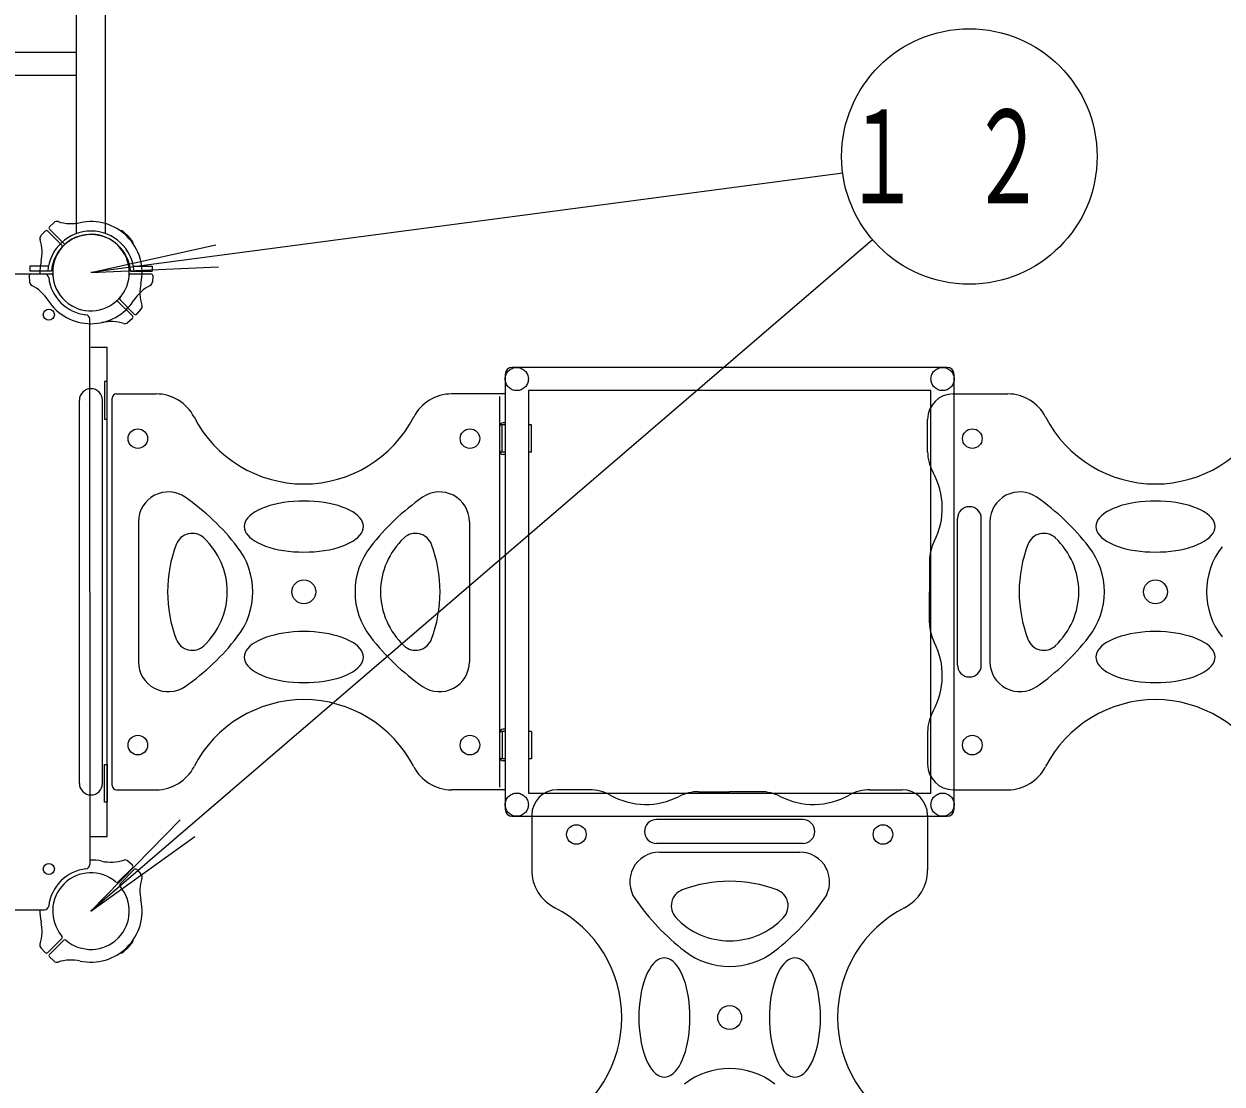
# Model space of a CAD drawing. Units: millimetres on the paper. Extents: x -385 to 0, y -594 to 267.
# Drawn here: x -239.24 to -211.1, y 127.22 to 152.12 of the extents above; entities that cross this region are included whole.
import ezdxf

# ---------------------------------------------------------------- set-up
doc = ezdxf.new("R2010")
doc.units = ezdxf.units.MM
doc.linetypes.add('USER1', pattern=[4.5, 2.5, -2])
doc.layers.add('LY_1', color=7, linetype='Continuous', lineweight=25)
doc.styles.add('ＭＳ ゴシック', font='')
doc.styles.get('ＭＳ ゴシック').set_extended_font_data('MS Gothic')

msp = doc.modelspace()

# ---------------------------------------------------------------- linework, layer by layer
at = {"layer": 'LY_1'}
for p, q in [((-238.005, 147.197), (-238.005, 160.364)), ((-237.325, 147.197), (-237.325, 160.364)), ((-238.005, 151.452), (-242.165, 151.452)), ((-238.005, 150.908), (-242.33, 150.908)), ((-238.638, 147.355), (-238.532, 147.454)), ((-238.739, 147.254), (-238.839, 147.148)), ((-238.349, 146.922), (-238.682, 147.255)), ((-238.306, 146.964), (-238.639, 147.297)), ((-236.969, 147.258), (-236.967, 147.261)), ((-236.686, 146.975), (-236.684, 146.978)), ((-239.105, 146.43), (-239.105, 146.31)), ((-238.662, 146.43), (-239.105, 146.43)), ((-236.667, 146.43), (-236.225, 146.43)), ((-236.225, 146.43), (-236.225, 146.31)), ((-245.165, 146.25), (-238.602, 146.25)), ((-239.113, 146.209), (-239.108, 146.052)), ((-238.594, 146.31), (-239.105, 146.31)), ((-236.735, 146.31), (-236.225, 146.31)), ((-236.727, 146.25), (-236.256, 146.25)), ((-236.216, 146.209), (-236.222, 146.052)), ((-237.023, 145.596), (-236.69, 145.263)), ((-236.981, 145.639), (-236.647, 145.305)), ((-236.691, 145.205), (-236.806, 145.098)), ((-236.59, 145.306), (-236.483, 145.421)), ((-237.695, 138.78), (-237.695, 145.188)), ((-237.665, 144.53), (-237.285, 144.53)), ((-237.285, 133.03), (-237.285, 144.53)), ((-227.937, 143.892), (-227.937, 133.668)), ((-217.553, 144.052), (-227.777, 144.052)), ((-217.393, 133.668), (-217.393, 143.892)), ((-227.393, 143.508), (-227.393, 134.052)), ((-217.937, 143.508), (-227.393, 143.508)), ((-217.937, 134.052), (-217.937, 143.508)), ((-237.937, 134.28), (-237.937, 143.28)), ((-237.393, 134.28), (-237.393, 143.28)), ((-237.165, 134.23), (-237.165, 143.33)), ((-237.065, 143.43), (-236.133, 143.43)), ((-227.954, 143.43), (-229.196, 143.43)), ((-228.065, 134.19), (-228.065, 143.37)), ((-217.415, 143.43), (-216.133, 143.43)), ((-227.937, 142.7), (-228.065, 142.7)), ((-228.009, 142.06), (-228.009, 142.7)), ((-227.937, 142.75), (-227.985, 142.75)), ((-227.321, 142.7), (-227.393, 142.7)), ((-227.321, 142.06), (-227.321, 142.7)), ((-218.015, 142.073), (-218.015, 142.83)), ((-227.937, 142.06), (-228.065, 142.06)), ((-227.937, 142.01), (-227.985, 142.01)), ((-227.321, 142.06), (-227.393, 142.06)), ((-217.315, 137.06), (-217.315, 140.5)), ((-216.755, 137.06), (-216.755, 140.5)), ((-217.97, 139.509), (-217.97, 138.78)), ((-237.695, 138.78), (-237.695, 132.372)), ((-217.97, 138.052), (-217.97, 138.78)), ((-227.937, 135.5), (-228.065, 135.5)), ((-228.009, 135.5), (-228.009, 134.86)), ((-227.937, 135.55), (-227.985, 135.55)), ((-227.321, 135.5), (-227.393, 135.5)), ((-227.321, 135.5), (-227.321, 134.86)), ((-218.015, 135.487), (-218.015, 134.73)), ((-227.937, 134.86), (-228.065, 134.86)), ((-227.937, 134.81), (-227.985, 134.81)), ((-227.321, 134.86), (-227.393, 134.86)), ((-237.065, 134.13), (-236.133, 134.13)), ((-227.937, 134.13), (-229.196, 134.13)), ((-227.393, 134.052), (-217.937, 134.052)), ((-225.957, 134.13), (-226.715, 134.13)), ((-223.393, 134.085), (-222.665, 134.085)), ((-221.936, 134.085), (-222.665, 134.085)), ((-219.372, 134.13), (-218.615, 134.13)), ((-217.415, 134.13), (-216.133, 134.13)), ((-227.777, 133.508), (-217.553, 133.508)), ((-227.315, 133.53), (-227.315, 132.249)), ((-220.945, 133.43), (-224.385, 133.43)), ((-218.015, 133.53), (-218.015, 132.249)), ((-237.665, 133.03), (-237.285, 133.03)), ((-220.945, 132.87), (-224.385, 132.87)), ((-237.023, 131.964), (-236.69, 132.297)), ((-236.981, 131.922), (-236.647, 132.255)), ((-236.691, 132.355), (-236.806, 132.462)), ((-236.59, 132.254), (-236.483, 132.139)), ((-245.165, 131.31), (-238.757, 131.31)), ((-238.349, 130.639), (-238.682, 130.305)), ((-238.306, 130.596), (-238.639, 130.263)), ((-236.686, 130.585), (-236.684, 130.583)), ((-238.739, 130.306), (-238.839, 130.413)), ((-236.969, 130.302), (-236.967, 130.3)), ((-238.638, 130.205), (-238.532, 130.106))]:
    msp.add_line(p, q, dxfattribs=at)
at = {"layer": 'LY_1', "lineweight": 13}
for p, q in [((-220.009, 148.615), (-237.665, 146.28)), ((-219.31, 147.053), (-237.665, 131.28)), ((-237.665, 146.28), (-234.736, 146.931)), ((-237.665, 146.28), (-234.668, 146.413)), ((-236.551, 140.427), (-236.551, 137.134)), ((-228.778, 140.427), (-228.778, 137.134)), ((-216.551, 140.427), (-216.551, 137.134)), ((-237.665, 131.28), (-235.568, 133.426)), ((-237.665, 131.28), (-235.228, 133.03)), ((-224.311, 132.667), (-221.018, 132.667))]:
    msp.add_line(p, q, dxfattribs=at)
at = {"layer": 'LY_1', "linetype": 'USER1', "lineweight": 13}
msp.add_line((-237.285, 136.28), (-237.285, 141.28), dxfattribs=at)
at = {"layer": 'LY_1'}
for points in [[(-237.285, 143.72), (-237.349, 143.72), (-237.349, 142.84), (-237.285, 142.84)], [(-237.285, 133.84), (-237.349, 133.84), (-237.349, 134.72), (-237.285, 134.72)]]:
    msp.add_lwpolyline(points, close=True, dxfattribs=at)
at = {"layer": 'LY_1', "lineweight": 13}
for points in [[(-234.065, 140.314), (-234.059, 140.261), (-234.043, 140.209), (-234.017, 140.158), (-233.98, 140.108), (-233.933, 140.06), (-233.877, 140.014), (-233.811, 139.969), (-233.737, 139.928), (-233.655, 139.889), (-233.564, 139.854), (-233.468, 139.822), (-233.365, 139.794), (-233.256, 139.77), (-233.143, 139.75), (-233.027, 139.734), (-232.908, 139.723), (-232.787, 139.716), (-232.665, 139.714), (-232.543, 139.716), (-232.421, 139.723), (-232.302, 139.734), (-232.186, 139.75), (-232.073, 139.77), (-231.965, 139.794), (-231.862, 139.822), (-231.765, 139.854), (-231.675, 139.889), (-231.592, 139.928), (-231.518, 139.969), (-231.452, 140.014), (-231.396, 140.06), (-231.349, 140.108), (-231.312, 140.158), (-231.286, 140.209), (-231.27, 140.261), (-231.265, 140.314), (-231.27, 140.366), (-231.286, 140.418), (-231.312, 140.469), (-231.349, 140.519), (-231.396, 140.567), (-231.452, 140.614), (-231.518, 140.658), (-231.592, 140.699), (-231.675, 140.738), (-231.765, 140.773), (-231.862, 140.805), (-231.965, 140.833), (-232.073, 140.857), (-232.186, 140.877), (-232.302, 140.893), (-232.421, 140.904), (-232.543, 140.911), (-232.665, 140.914), (-232.787, 140.911), (-232.908, 140.904), (-233.027, 140.893), (-233.143, 140.877), (-233.256, 140.857), (-233.365, 140.833), (-233.468, 140.805), (-233.564, 140.773), (-233.655, 140.738), (-233.737, 140.699), (-233.811, 140.658), (-233.877, 140.614), (-233.933, 140.567), (-233.98, 140.519), (-234.017, 140.469), (-234.043, 140.418), (-234.059, 140.366)], [(-214.065, 140.314), (-214.059, 140.261), (-214.043, 140.209), (-214.017, 140.158), (-213.98, 140.108), (-213.933, 140.06), (-213.877, 140.014), (-213.811, 139.969), (-213.737, 139.928), (-213.655, 139.889), (-213.564, 139.854), (-213.468, 139.822), (-213.365, 139.794), (-213.256, 139.77), (-213.143, 139.75), (-213.027, 139.734), (-212.908, 139.723), (-212.787, 139.716), (-212.665, 139.714), (-212.543, 139.716), (-212.421, 139.723), (-212.302, 139.734), (-212.186, 139.75), (-212.073, 139.77), (-211.965, 139.794), (-211.862, 139.822), (-211.765, 139.854), (-211.675, 139.889), (-211.592, 139.928), (-211.518, 139.969), (-211.452, 140.014), (-211.396, 140.06), (-211.349, 140.108), (-211.312, 140.158), (-211.286, 140.209), (-211.27, 140.261), (-211.265, 140.314), (-211.27, 140.366), (-211.286, 140.418), (-211.312, 140.469), (-211.349, 140.519), (-211.396, 140.567), (-211.452, 140.614), (-211.518, 140.658), (-211.592, 140.699), (-211.675, 140.738), (-211.765, 140.773), (-211.862, 140.805), (-211.965, 140.833), (-212.073, 140.857), (-212.186, 140.877), (-212.302, 140.893), (-212.421, 140.904), (-212.543, 140.911), (-212.665, 140.914), (-212.787, 140.911), (-212.908, 140.904), (-213.027, 140.893), (-213.143, 140.877), (-213.256, 140.857), (-213.365, 140.833), (-213.468, 140.805), (-213.564, 140.773), (-213.655, 140.738), (-213.737, 140.699), (-213.811, 140.658), (-213.877, 140.614), (-213.933, 140.567), (-213.98, 140.519), (-214.017, 140.469), (-214.043, 140.418), (-214.059, 140.366)], [(-234.065, 137.247), (-234.059, 137.195), (-234.043, 137.143), (-234.017, 137.092), (-233.98, 137.042), (-233.933, 136.993), (-233.877, 136.947), (-233.811, 136.903), (-233.737, 136.861), (-233.655, 136.823), (-233.564, 136.787), (-233.468, 136.755), (-233.365, 136.727), (-233.256, 136.703), (-233.143, 136.683), (-233.027, 136.667), (-232.908, 136.656), (-232.787, 136.649), (-232.665, 136.647), (-232.543, 136.649), (-232.421, 136.656), (-232.302, 136.667), (-232.186, 136.683), (-232.073, 136.703), (-231.965, 136.727), (-231.862, 136.755), (-231.765, 136.787), (-231.675, 136.823), (-231.592, 136.861), (-231.518, 136.903), (-231.452, 136.947), (-231.396, 136.993), (-231.349, 137.042), (-231.312, 137.092), (-231.286, 137.143), (-231.27, 137.195), (-231.265, 137.247), (-231.27, 137.299), (-231.286, 137.351), (-231.312, 137.402), (-231.349, 137.452), (-231.396, 137.5), (-231.452, 137.547), (-231.518, 137.591), (-231.592, 137.632), (-231.675, 137.671), (-231.765, 137.706), (-231.862, 137.738), (-231.965, 137.766), (-232.073, 137.791), (-232.186, 137.811), (-232.302, 137.826), (-232.421, 137.838), (-232.543, 137.845), (-232.665, 137.847), (-232.787, 137.845), (-232.908, 137.838), (-233.027, 137.826), (-233.143, 137.811), (-233.256, 137.791), (-233.365, 137.766), (-233.468, 137.738), (-233.564, 137.706), (-233.655, 137.671), (-233.737, 137.632), (-233.811, 137.591), (-233.877, 137.547), (-233.933, 137.5), (-233.98, 137.452), (-234.017, 137.402), (-234.043, 137.351), (-234.059, 137.299)], [(-214.065, 137.247), (-214.059, 137.195), (-214.043, 137.143), (-214.017, 137.092), (-213.98, 137.042), (-213.933, 136.993), (-213.877, 136.947), (-213.811, 136.903), (-213.737, 136.861), (-213.655, 136.823), (-213.564, 136.787), (-213.468, 136.755), (-213.365, 136.727), (-213.256, 136.703), (-213.143, 136.683), (-213.027, 136.667), (-212.908, 136.656), (-212.787, 136.649), (-212.665, 136.647), (-212.543, 136.649), (-212.421, 136.656), (-212.302, 136.667), (-212.186, 136.683), (-212.073, 136.703), (-211.965, 136.727), (-211.862, 136.755), (-211.765, 136.787), (-211.675, 136.823), (-211.592, 136.861), (-211.518, 136.903), (-211.452, 136.947), (-211.396, 136.993), (-211.349, 137.042), (-211.312, 137.092), (-211.286, 137.143), (-211.27, 137.195), (-211.265, 137.247), (-211.27, 137.299), (-211.286, 137.351), (-211.312, 137.402), (-211.349, 137.452), (-211.396, 137.5), (-211.452, 137.547), (-211.518, 137.591), (-211.592, 137.632), (-211.675, 137.671), (-211.765, 137.706), (-211.862, 137.738), (-211.965, 137.766), (-212.073, 137.791), (-212.186, 137.811), (-212.302, 137.826), (-212.421, 137.838), (-212.543, 137.845), (-212.665, 137.847), (-212.787, 137.845), (-212.908, 137.838), (-213.027, 137.826), (-213.143, 137.811), (-213.256, 137.791), (-213.365, 137.766), (-213.468, 137.738), (-213.564, 137.706), (-213.655, 137.671), (-213.737, 137.632), (-213.811, 137.591), (-213.877, 137.547), (-213.933, 137.5), (-213.98, 137.452), (-214.017, 137.402), (-214.043, 137.351), (-214.059, 137.299)], [(-224.198, 127.38), (-224.146, 127.386), (-224.094, 127.401), (-224.043, 127.428), (-223.993, 127.465), (-223.944, 127.511), (-223.898, 127.568), (-223.854, 127.633), (-223.812, 127.708), (-223.774, 127.79), (-223.738, 127.88), (-223.706, 127.977), (-223.678, 128.08), (-223.654, 128.189), (-223.634, 128.301), (-223.618, 128.418), (-223.607, 128.537), (-223.6, 128.658), (-223.598, 128.78), (-223.6, 128.902), (-223.607, 129.023), (-223.618, 129.143), (-223.634, 129.259), (-223.654, 129.372), (-223.678, 129.48), (-223.706, 129.583), (-223.738, 129.68), (-223.774, 129.77), (-223.812, 129.853), (-223.854, 129.927), (-223.898, 129.993), (-223.944, 130.049), (-223.993, 130.096), (-224.043, 130.133), (-224.094, 130.159), (-224.146, 130.175), (-224.198, 130.18), (-224.25, 130.175), (-224.302, 130.159), (-224.353, 130.133), (-224.403, 130.096), (-224.452, 130.049), (-224.498, 129.993), (-224.542, 129.927), (-224.584, 129.853), (-224.622, 129.77), (-224.658, 129.68), (-224.689, 129.583), (-224.718, 129.48), (-224.742, 129.372), (-224.762, 129.259), (-224.778, 129.143), (-224.789, 129.023), (-224.796, 128.902), (-224.798, 128.78), (-224.796, 128.658), (-224.789, 128.537), (-224.778, 128.418), (-224.762, 128.301), (-224.742, 128.189), (-224.718, 128.08), (-224.689, 127.977), (-224.658, 127.88), (-224.622, 127.79), (-224.584, 127.708), (-224.542, 127.633), (-224.498, 127.568), (-224.452, 127.511), (-224.403, 127.465), (-224.353, 127.428), (-224.302, 127.401), (-224.25, 127.386)], [(-221.131, 127.38), (-221.079, 127.386), (-221.027, 127.401), (-220.976, 127.428), (-220.926, 127.465), (-220.878, 127.511), (-220.831, 127.568), (-220.787, 127.633), (-220.746, 127.708), (-220.707, 127.79), (-220.672, 127.88), (-220.64, 127.977), (-220.612, 128.08), (-220.587, 128.189), (-220.567, 128.301), (-220.552, 128.418), (-220.54, 128.537), (-220.533, 128.658), (-220.531, 128.78), (-220.533, 128.902), (-220.54, 129.023), (-220.552, 129.143), (-220.567, 129.259), (-220.587, 129.372), (-220.612, 129.48), (-220.64, 129.583), (-220.672, 129.68), (-220.707, 129.77), (-220.746, 129.853), (-220.787, 129.927), (-220.831, 129.993), (-220.878, 130.049), (-220.926, 130.096), (-220.976, 130.133), (-221.027, 130.159), (-221.079, 130.175), (-221.131, 130.18), (-221.183, 130.175), (-221.235, 130.159), (-221.286, 130.133), (-221.336, 130.096), (-221.385, 130.049), (-221.431, 129.993), (-221.475, 129.927), (-221.517, 129.853), (-221.555, 129.77), (-221.591, 129.68), (-221.623, 129.583), (-221.651, 129.48), (-221.675, 129.372), (-221.695, 129.259), (-221.711, 129.143), (-221.722, 129.023), (-221.729, 128.902), (-221.731, 128.78), (-221.729, 128.658), (-221.722, 128.537), (-221.711, 128.418), (-221.695, 128.301), (-221.675, 128.189), (-221.651, 128.08), (-221.623, 127.977), (-221.591, 127.88), (-221.555, 127.79), (-221.517, 127.708), (-221.475, 127.633), (-221.431, 127.568), (-221.385, 127.511), (-221.336, 127.465), (-221.286, 127.428), (-221.235, 127.401), (-221.183, 127.386)]]:
    msp.add_lwpolyline(points, close=True, dxfattribs=at)
msp.add_circle((-217.035, 149.008), 3, dxfattribs=at)
at = {"layer": 'LY_1'}
for centre, radius in [((-238.655, 145.29), 0.13), ((-236.565, 142.38), 0.23), ((-228.765, 142.38), 0.23), ((-216.965, 142.38), 0.23), ((-232.665, 138.78), 0.28), ((-212.665, 138.78), 0.28), ((-236.565, 135.18), 0.23), ((-228.765, 135.18), 0.23), ((-216.965, 135.18), 0.23), ((-226.265, 133.08), 0.23), ((-219.065, 133.08), 0.23), ((-238.655, 132.27), 0.13), ((-222.665, 128.78), 0.28)]:
    msp.add_circle(centre, radius, dxfattribs=at)
at = {"layer": 'LY_1', "linetype": 'USER1', "lineweight": 13}
for centre in [(-227.665, 143.78), (-217.665, 143.78), (-227.665, 133.78), (-217.665, 133.78)]:
    msp.add_circle(centre, 0.272, dxfattribs=at)
at = {"layer": 'LY_1'}
for centre, radius, start, end in [((-238.464, 147.381), 0.1, 72.4588, 133), ((-238.132, 148.43), 1, 252.4588, 282.2728), ((-237.665, 146.28), 1.2, 45, 102.2728), ((-238.71, 147.227), 0.04, 45, 137), ((-237.665, 146.239), 1.016, 4.0072, 175.9928), ((-238.611, 147.326), 0.04, 133, 225), ((-237.665, 146.239), 0.932, 4.369, 175.631), ((-237.665, 146.28), 0.9, 45, 130.7293), ((-236.953, 147.246), 0.02, 53.6269, 135), ((-237.665, 146.28), 1.22, 45, 53.6269), ((-238.765, 147.079), 0.1, 137, 197.5412), ((-239.814, 146.748), 1, 347.7272, 17.5412), ((-237.665, 146.28), 0.9, 139.2707, 45), ((-238.377, 146.894), 0.04, 319.2707, 45), ((-238.278, 146.993), 0.04, 225, 310.7293), ((-237.665, 146.28), 1.2, 347.7272, 45), ((-237.665, 146.28), 1.22, 36.3731, 45), ((-236.698, 146.992), 0.02, 315, 36.3731), ((-237.665, 146.28), 1.2, 167.7272, 181.4325), ((-239.073, 146.21), 0.04, 90, 182), ((-239.008, 146.067), 0.1, 182, 242.5412), ((-238.757, 146.15), 0.1, 6.7872, 90), ((-237.665, 146.28), 1, 186.7872, 263.2128), ((-238.602, 146.21), 0.04, 4.2707, 90), ((-236.727, 146.21), 0.04, 90, 175.7293), ((-236.321, 146.067), 0.1, 297.4588, 358), ((-236.256, 146.21), 0.04, 358, 90), ((-239.515, 145.091), 1, 32.7272, 62.5412), ((-235.814, 145.091), 1, 117.4588, 147.2728), ((-235.515, 145.813), 1, 167.7272, 197.5412), ((-237.665, 146.28), 1.2, 212.7272, 327.2728), ((-237.051, 145.568), 0.04, 45, 130.7293), ((-236.952, 145.667), 0.04, 139.2707, 225), ((-236.564, 145.481), 0.1, 317, 17.5412), ((-237.795, 145.188), 0.1, 0, 83.2128), ((-236.718, 145.235), 0.04, 313, 45), ((-236.619, 145.334), 0.04, 225, 317), ((-237.197, 144.13), 1, 72.4588, 102.2728), ((-236.865, 145.179), 0.1, 252.4588, 313), ((-227.777, 143.892), 0.16, 90, 180), ((-217.553, 143.892), 0.16, 0, 90), ((-237.665, 143.28), 0.272, 0, 180), ((-237.065, 143.33), 0.1, 90, 180), ((-236.133, 142.43), 1, 27.2117, 90), ((-229.196, 142.43), 1, 90, 152.7883), ((-217.415, 142.83), 0.6, 90, 180), ((-216.133, 142.43), 1, 27.2117, 90), ((-232.665, 144.214), 2.9, 207.2117, 332.7883), ((-227.985, 142.67), 0.08, 90, 180), ((-212.665, 144.214), 2.9, 207.2117, 332.7883), ((-227.985, 142.09), 0.08, 180, 270), ((-217.015, 142.073), 1, 180, 209.1962), ((-219.384, 140.749), 1.714, 332.8071, 29.1962), ((-217.035, 140.5), 0.28, 0, 180), ((-216.97, 139.509), 1, 152.8071, 180), ((-216.97, 138.052), 1, 180, 207.1929), ((-219.384, 136.811), 1.714, 330.8038, 27.1929), ((-217.035, 137.06), 0.28, 180, 0), ((-232.665, 133.347), 2.9, 27.2117, 152.7883), ((-212.665, 133.347), 2.9, 27.2117, 152.7883), ((-217.015, 135.487), 1, 150.8038, 180), ((-227.985, 135.47), 0.08, 90, 180), ((-227.985, 134.89), 0.08, 180, 270), ((-236.133, 135.13), 1, 270, 332.7883), ((-229.196, 135.13), 1, 207.2117, 270), ((-217.415, 134.73), 0.6, 180, 270), ((-216.133, 135.13), 1, 270, 332.7883), ((-237.665, 134.28), 0.272, 180, 0), ((-237.065, 134.23), 0.1, 180, 270), ((-226.715, 133.53), 0.6, 90, 180), ((-225.957, 133.13), 1, 60.8038, 90), ((-224.633, 135.5), 1.714, 240.8038, 297.1929), ((-223.393, 133.085), 1, 90, 117.1929), ((-221.936, 133.085), 1, 62.8071, 90), ((-220.696, 135.5), 1.714, 242.8071, 299.1962), ((-219.372, 133.13), 1, 90, 119.1962), ((-218.615, 133.53), 0.6, 0, 90), ((-227.777, 133.668), 0.16, 180, 270), ((-217.553, 133.668), 0.16, 270, 0), ((-224.385, 133.15), 0.28, 90, 270), ((-220.945, 133.15), 0.28, 270, 90), ((-237.665, 131.28), 1, 96.7872, 173.2128), ((-237.795, 132.372), 0.1, 276.7872, 0), ((-237.665, 131.28), 1.2, 77.7272, 91.4325), ((-237.197, 133.43), 1, 257.7272, 287.5412), ((-236.865, 132.381), 0.1, 47, 107.5412), ((-236.718, 132.326), 0.04, 315, 47), ((-236.619, 132.227), 0.04, 43, 135), ((-226.315, 132.249), 1, 180, 242.7883), ((-219.015, 132.249), 1, 297.2117, 0), ((-237.665, 131.28), 0.9, 49.2707, 135), ((-235.515, 131.748), 1, 162.4588, 192.2728), ((-236.564, 132.079), 0.1, 342.4588, 43), ((-237.665, 131.28), 0.9, 135, 220.7293), ((-237.051, 131.993), 0.04, 229.2707, 315), ((-237.665, 131.28), 0.9, 315, 40.7293), ((-236.952, 131.894), 0.04, 135, 220.7293), ((-237.665, 131.28), 1.2, 315, 12.2728), ((-237.665, 131.28), 1.2, 178.5675, 192.2728), ((-238.757, 131.41), 0.1, 270, 353.2128), ((-228.098, 128.78), 2.9, 297.2117, 62.7883), ((-217.231, 128.78), 2.9, 117.2117, 242.7883), ((-239.814, 130.813), 1, 342.4588, 12.2728), ((-238.377, 130.667), 0.04, 315, 40.7293), ((-238.278, 130.568), 0.04, 49.2707, 135), ((-237.665, 131.28), 0.9, 229.2707, 315), ((-236.698, 130.569), 0.02, 323.6269, 45), ((-238.765, 130.481), 0.1, 162.4588, 223), ((-238.71, 130.334), 0.04, 223, 315), ((-237.665, 131.28), 1.2, 257.7272, 315), ((-236.953, 130.314), 0.02, 225, 306.3731), ((-237.665, 131.28), 1.22, 306.3731, 315), ((-237.665, 131.28), 1.22, 315, 323.6269), ((-238.611, 130.235), 0.04, 135, 227), ((-238.464, 130.179), 0.1, 227, 287.5412), ((-238.132, 129.13), 1, 77.7272, 107.5412)]:
    msp.add_arc(centre, radius, start, end, dxfattribs=at)
at = {"layer": 'LY_1', "lineweight": 13}
for centre, radius, start, end in [((-235.851, 140.427), 0.7, 55.1553, 180), ((-238.651, 136.405), 5.6, 37.8346, 55.1553), ((-226.678, 136.405), 5.6, 124.8447, 142.1654), ((-229.478, 140.427), 0.7, 0, 124.8447), ((-215.851, 140.427), 0.7, 55.1553, 180), ((-218.651, 136.405), 5.6, 37.8346, 55.1553), ((-235.288, 139.753), 0.4, 47.0818, 159.4705), ((-230.041, 139.753), 0.4, 20.5295, 132.9182), ((-215.288, 139.753), 0.4, 47.0818, 159.4705), ((-232.691, 138.78), 3.174, 159.4705, 200.5295), ((-236.193, 138.78), 1.728, 312.9182, 47.0818), ((-229.136, 138.78), 1.728, 132.9182, 227.0818), ((-232.639, 138.78), 3.174, 339.4705, 20.5295), ((-212.691, 138.78), 3.174, 159.4705, 200.5295), ((-216.193, 138.78), 1.728, 312.9182, 47.0818), ((-235.593, 138.78), 1.728, 322.1654, 37.8346), ((-229.736, 138.78), 1.728, 142.1654, 217.8346), ((-215.593, 138.78), 1.728, 322.1654, 37.8346), ((-209.736, 138.78), 1.728, 142.1654, 217.8346), ((-235.288, 137.807), 0.4, 200.5295, 312.9182), ((-238.651, 141.155), 5.6, 304.8447, 322.1654), ((-226.678, 141.155), 5.6, 217.8346, 235.1553), ((-230.041, 137.807), 0.4, 227.0818, 339.4705), ((-215.288, 137.807), 0.4, 200.5295, 312.9182), ((-218.651, 141.155), 5.6, 304.8447, 322.1654), ((-235.851, 137.134), 0.7, 180, 304.8447), ((-229.478, 137.134), 0.7, 235.1553, 0), ((-215.851, 137.134), 0.7, 180, 304.8447), ((-224.311, 131.967), 0.7, 90, 214.8447), ((-221.018, 131.967), 0.7, 325.1553, 90), ((-222.665, 128.806), 3.174, 69.4705, 110.5295), ((-223.637, 131.404), 0.4, 110.5295, 222.9182), ((-221.692, 131.404), 0.4, 317.0818, 69.4705), ((-220.29, 134.766), 5.6, 214.8447, 232.1654), ((-225.039, 134.766), 5.6, 307.8346, 325.1553), ((-222.665, 132.309), 1.728, 222.9182, 317.0818), ((-222.665, 131.709), 1.728, 232.1654, 307.8346), ((-222.665, 125.852), 1.728, 52.1654, 127.8346)]:
    msp.add_arc(centre, radius, start, end, dxfattribs=at)

# ---------------------------------------------------------------- texts
at = {"layer": 'LY_1', "insert": (-217.035, 149.008), "char_height": 2.199, "attachment_point": 5, "style": 'ＭＳ ゴシック'}
msp.add_mtext('\\T1.64;\\W0.6;１２', dxfattribs=at)

doc.saveas('drawing.dxf')
